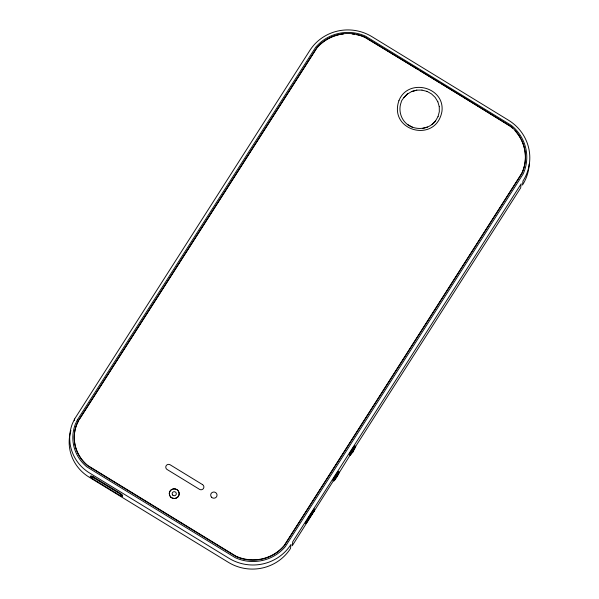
<?xml version="1.0" encoding="UTF-8"?>
<svg xmlns="http://www.w3.org/2000/svg" width="599" height="599" viewBox="0 0 599 599"><rect width="100%" height="100%" fill="white"/><g stroke="black" fill="none" stroke-linecap="round" stroke-linejoin="round"><path stroke-width="0.9" d="M74.351 420.678L74.568 419.045L309.803 50.503A45.157 44.034 7.4 0 1 371.957 36.689L508.461 120.197A45.157 44.034 7.4 0 1 523.017 180.95L522.485 185.039A45.157 44.034 7.4 0 0 529.209 164.074M305.333 523.316L305.43 522.628M313.674 511.209L314.438 509.18L306.351 521.669L305.655 523.548L314.535 510.011L306.486 522.92C305.056 525.038 307.414 520.965 305.797 522.373M313.906 510.004L314.116 508.978L313.599 509.599M334.991 479.058L336.848 475.344L292.252 545.734L292.784 541.653L521.19 183.811L520.658 187.899L353.627 449.579M336.159 477.613L351.111 453.518M336.848 475.344L336.908 476.055L338.368 473.764L336.301 477.695M336.908 476.055L336.982 475.426M352.549 451.975C354.937 444.413 351.441 457.396 353.23 449.774M352.684 452.058L353.365 449.864M403.778 97.644C414.268 87.289 400.941 99.479 401.255 102.032C398.762 108.404 399.907 115.794 404.1 121.178C411.618 130.882 428.083 130.964 435.525 120.923M421.973 90.127L426.99 91.4M431.916 124.517L435.518 120.976L438.056 116.535M313.996 509.771L314.55 510.056M438.049 116.588L439.329 111.654L439.254 106.607M305.385 523.212L305.647 522.635M74.568 419.045L72.352 423.778A41.908 40.867 7.4 0 0 89.498 472.955L228.863 558.223A45.157 44.034 7.4 0 0 291.024 544.409L290.493 548.497A45.157 44.034 7.4 0 1 228.339 562.311L88.966 477.044A41.908 40.867 7.4 0 1 70.907 430.516M78.574 420.633L76.605 424.841A37.43 36.502 7.4 0 0 87.746 465.82L235.984 556.516A40.687 39.676 7.4 0 0 284.196 545.801L521.789 173.575A40.687 39.676 7.4 0 0 520.98 139.245M351.665 451.968L350.587 453.997A5.174 0.479 -58.5 0 0 350.437 455.15L351.411 453.96A5.384 0.494 -58.5 0 0 354.211 449.572L355.289 447.543A5.174 0.479 -58.5 0 0 355.439 446.39L354.473 447.58M305.782 521.886L306.029 521.474M79.075 419.847L316.759 48.137A40.687 39.676 7.4 0 1 333.037 36.569M92.725 477.216L120.167 494.01L122.555 496.279L119.972 495.508L92.531 478.721L90.142 476.452L92.725 477.216L93.062 476.692L120.504 493.479L122.608 495.171L122.51 495.927M92.531 478.721L92.867 478.197M120.167 494.01L120.504 493.479M119.972 495.508L120.309 494.984L120.953 495.351M307.594 519.011L312.034 512.055M306.037 521.976L314.011 509.727M334.968 479.23L336.391 476.999M350.041 454.192L349.621 454.648A5.174 0.479 -58.5 0 1 349.771 453.495L350.849 451.466A5.384 0.494 -58.5 0 1 353.657 447.079L354.623 445.896A5.174 0.479 -58.5 0 1 354.795 446.33M407.387 94.05L411.835 91.452L416.814 90.12L421.981 90.082M411.827 91.505L416.807 90.164M422.505 128.411L427.476 127.07M121.567 495.643L122.091 495.837M426.997 91.355L431.497 93.893L435.203 97.442L437.847 101.793M407.807 124.674L412.322 127.168M93.062 476.692L90.861 475.748L90.763 476.505M418.401 69.694L364.971 37.415A40.687 39.676 7.4 0 0 360.838 35.828M419.996 70.667L439.913 82.857M441.508 83.83L461.425 96.02M463.02 96.993L510.49 126.449A40.687 39.676 7.4 0 1 512.497 128.171M313.427 510.393L313.973 510.722M313.352 510.992L313.891 511.321M305.947 522.59L306.486 522.92M305.37 523.256L305.909 523.586M437.854 101.748L439.254 106.659M333.179 480.405A5.174 0.479 -58.5 0 1 333.329 479.26L334.407 477.231A5.384 0.494 -58.5 0 1 337.215 472.843L338.18 471.653A5.174 0.479 -58.5 0 1 338.48 471.645M333.86 36.262A40.687 39.676 7.4 0 1 338.952 34.779M340.681 34.428A40.687 39.676 7.4 0 1 343.317 34.053M352.175 34.001A40.687 39.676 7.4 0 1 354.81 34.353M356.555 34.682A40.687 39.676 7.4 0 1 359.992 35.566M514.983 130.657A40.687 39.676 7.4 0 1 520.576 138.474M351.673 451.908A5.384 0.494 -58.5 0 1 354.481 447.513M398.927 100.662C388.339 131.151 435.855 143.76 441.92 111.586C445.222 86.788 407.986 77.533 398.927 100.662M77.338 419.989L75.294 424.354A38.83 37.864 7.4 0 0 86.855 466.861L235.407 557.751A42.08 41.039 7.4 0 0 285.274 546.67L523.054 174.144A42.08 41.039 7.4 0 0 511.374 125.401L365.547 36.18A42.08 41.039 7.4 0 0 315.68 47.269L77.338 419.989M78.611 420.341L76.642 424.549A37.43 36.502 7.4 0 0 87.783 465.528L236.021 556.224A40.687 39.676 7.4 0 0 284.233 545.502L521.826 173.276A40.687 39.676 7.4 0 0 510.535 126.157L365.008 37.123A40.687 39.676 7.4 0 0 316.796 47.838L78.611 420.341M334.624 478.818L334.145 479.754A5.174 0.479 -58.5 0 0 333.995 480.907L334.968 479.724A5.384 0.494 -58.5 0 0 337.769 475.336L338.847 473.307A5.174 0.479 -58.5 0 0 338.997 472.154L338.031 473.337A5.384 0.494 -58.5 0 0 335.23 477.665L334.624 478.818M202.537 484.613L170.138 464.787A2.86 2.793 7.4 0 0 166.2 465.663A2.86 2.793 7.4 0 0 167.121 469.511L199.519 489.338A2.86 2.793 7.4 0 0 203.458 488.462A2.86 2.793 7.4 0 0 202.537 484.613M170.618 496.915A4.957 4.837 7.4 0 0 178.989 495.081A4.957 4.837 7.4 0 0 173.126 488.911A4.957 4.837 7.4 0 0 170.618 496.915M172.714 495.081A2.082 2.029 7.4 0 0 176.233 494.302A2.082 2.029 7.4 0 0 173.762 491.719A2.082 2.029 7.4 0 0 172.714 495.081M170.61 496.983A4.957 4.837 7.4 0 0 178.974 495.141A4.957 4.837 7.4 0 0 173.118 488.979A4.957 4.837 7.4 0 0 170.61 496.983M211.544 497.222A3.182 3.1 7.4 0 0 216.905 496.024A3.182 3.1 7.4 0 0 213.139 492.086A3.182 3.1 7.4 0 0 211.544 497.222"/></g></svg>
